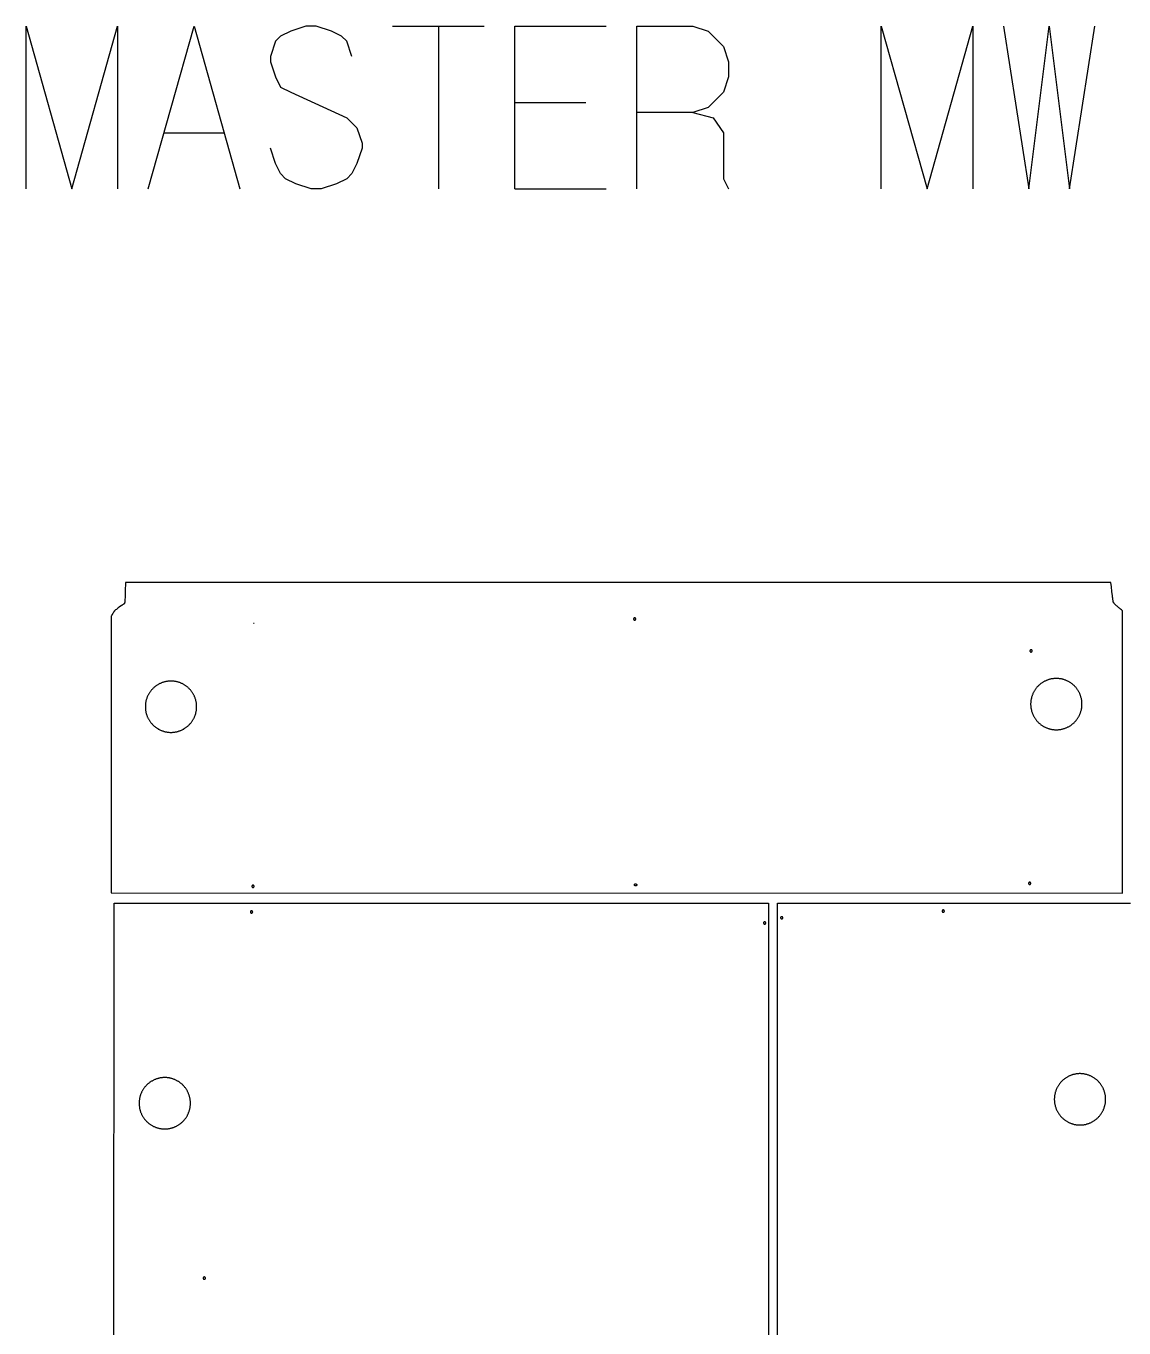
# Model space of a CAD drawing. Extents: x 346 to 6958, y 181 to 6446.
# Drawn here: x 2729 to 4655, y 4162 to 6446 of the extents above; entities that cross this region are included whole.
import ezdxf

# ---------------------------------------------------------------- set-up
doc = ezdxf.new("R2010")
doc.units = 0
doc.layers.add('Default Layer', color=1, linetype='CONTINUOUS')

msp = doc.modelspace()

# ---------------------------------------------------------------- linework, layer by layer
at = {"layer": 'Default Layer'}
for points in [[(2729.4, 6160), (2729.4, 6445.8), (2809.8, 6160), (2890.1, 6445.8), (2890.1, 6160)], [(2943.7, 6160), (3024.1, 6445.8), (3104.5, 6160)], [(3300.9, 6392.2), (3292, 6419), (3283.1, 6427.9), (3265.2, 6436.8), (3238.4, 6445.8), (3220.5, 6445.8), (3193.8, 6436.8), (3175.9, 6427.9), (3167, 6419), (3158, 6392.2), (3158, 6383.2), (3167, 6356.5), (3175.9, 6338.6), (3193.8, 6329.7), (3292, 6285), (3309.8, 6267.2), (3318.8, 6240.4), (3318.8, 6231.4), (3309.8, 6204.6), (3300.9, 6186.8), (3292, 6177.9), (3274.1, 6168.9), (3247.3, 6160), (3229.5, 6160), (3202.7, 6168.9), (3184.8, 6177.9), (3175.9, 6186.8), (3167, 6204.6), (3158, 6231.4)], [(3372.4, 6445.8), (3533.1, 6445.8)], [(3452.7, 6445.8), (3452.7, 6160)], [(3586.7, 6160), (3586.7, 6445.8), (3747.4, 6445.8)], [(3801, 6160), (3801, 6445.8), (3899.2, 6445.8), (3926, 6436.8), (3952.8, 6410), (3961.7, 6383.2), (3961.7, 6356.5), (3952.8, 6329.7), (3926, 6302.9), (3899.2, 6293.9), (3801, 6293.9)], [(4229.6, 6160), (4229.6, 6445.8), (4310, 6160), (4390.3, 6445.8), (4390.3, 6160)], [(4443.9, 6445.8), (4488.6, 6160), (4524.3, 6445.8), (4560, 6160), (4604.6, 6445.8)], [(3586.7, 6311.8), (3711.7, 6311.8)], [(3899.2, 6293.9), (3934.9, 6285), (3952.8, 6258.2), (3952.8, 6177.9), (3961.7, 6160)], [(2970.5, 6258.2), (3077.7, 6258.2)], [(3586.7, 6160), (3747.4, 6160)], [(3128.7, 5398), (3129.6, 5398)], [(2883.7, 4099.2), (2884.1, 4906.9), (3453.4, 4906.9), (4031.7, 4906.9), (4031.7, 4418.3), (4031.7, 3929.7)], [(4047.2, 2467.3), (4047.6, 4907), (4354.8, 4907), (4667.2, 4907)]]:
    msp.add_lwpolyline(points, dxfattribs=at)
for points in [[(2879, 4925.5), (4652.7, 4924.4), (4652.7, 5419.9), (4650.9, 5421.4), (4649.2, 5422.9), (4647.4, 5424.4), (4646.5, 5425.2), (4645.7, 5425.9), (4644.7, 5426.8), (4643.6, 5427.8), (4642.4, 5428.8), (4641.2, 5429.9), (4640, 5431), (4639.5, 5431.6), (4639, 5432.1), (4638.5, 5432.6), (4638.1, 5433.2), (4637.7, 5433.7), (4637.4, 5434.1), (4637.2, 5434.6), (4637, 5435.1), (4636.8, 5435.6), (4636.7, 5436.1), (4636.6, 5436.6), (4636.5, 5437.1), (4636.3, 5438.1), (4636.2, 5439.2), (4636, 5440.2), (4635.9, 5441.3), (4635.8, 5442.3), (4635.5, 5443.9), (4635.2, 5446.5), (4634.3, 5453.6), (4633.4, 5461.9), (4632.4, 5469.6), (2903.9, 5469.6), (2903.8, 5467.2), (2903.7, 5464.7), (2903.5, 5459.1), (2903.4, 5453.3), (2903.2, 5447.7), (2903.2, 5445), (2903.1, 5442.5), (2903, 5440.2), (2902.8, 5438.1), (2902.7, 5436.3), (2902.6, 5434.9), (2902.5, 5434.4), (2902.4, 5433.9), (2902.3, 5433.5), (2902.2, 5433.3), (2902, 5432.9), (2901.7, 5432.5), (2901.4, 5432.2), (2901.1, 5431.9), (2900.8, 5431.7), (2900.4, 5431.4), (2900.1, 5431.1), (2899.7, 5430.9), (2898.9, 5430.5), (2898.1, 5430), (2897.3, 5429.5), (2896.9, 5429.3), (2896.6, 5429), (2892.9, 5426.3), (2891.1, 5424.9), (2889.6, 5423.7), (2888.8, 5423.1), (2888.1, 5422.5), (2886.6, 5421.4), (2885.9, 5420.9), (2885.2, 5420.3), (2884.5, 5419.6), (2884.2, 5419.3), (2883.9, 5418.9), (2883.6, 5418.6), (2883.3, 5418.1), (2883, 5417.7), (2882.7, 5417.2), (2882.1, 5416.1), (2881.5, 5415), (2880.2, 5412.6), (2879.6, 5411.4), (2879, 5410.3), (2879, 4925.5)], [(3799.1, 5405.6), (3799.1, 5405.8), (3799, 5406), (3799, 5406.2), (3798.9, 5406.4), (3798.8, 5406.6), (3798.7, 5406.7), (3798.6, 5406.9), (3798.5, 5407), (3798.3, 5407.1), (3798.2, 5407.3), (3798, 5407.4), (3797.8, 5407.4), (3797.7, 5407.5), (3797.5, 5407.6), (3797.3, 5407.6), (3797.1, 5407.6), (3796.9, 5407.6), (3796.7, 5407.6), (3796.5, 5407.5), (3796.3, 5407.4), (3796.1, 5407.4), (3796, 5407.3), (3795.8, 5407.1), (3795.7, 5407), (3795.5, 5406.9), (3795.4, 5406.7), (3795.3, 5406.6), (3795.2, 5406.4), (3795.2, 5406.2), (3795.1, 5406), (3795.1, 5405.8), (3795.1, 5405.6), (3795.1, 5405.4), (3795.1, 5405.2), (3795.2, 5405), (3795.2, 5404.8), (3795.3, 5404.6), (3795.4, 5404.5), (3795.5, 5404.3), (3795.7, 5404.2), (3795.8, 5404.1), (3796, 5403.9), (3796.1, 5403.8), (3796.3, 5403.8), (3796.5, 5403.7), (3796.7, 5403.6), (3796.9, 5403.6), (3797.1, 5403.6), (3797.3, 5403.6), (3797.5, 5403.6), (3797.7, 5403.7), (3797.8, 5403.8), (3798, 5403.8), (3798.2, 5403.9), (3798.3, 5404.1), (3798.5, 5404.2), (3798.6, 5404.3), (3798.7, 5404.5), (3798.8, 5404.6), (3798.9, 5404.8), (3799, 5405), (3799, 5405.2), (3799.1, 5405.4), (3799.1, 5405.6)], [(4494.5, 5349.6), (4494.5, 5349.8), (4494.5, 5350), (4494.4, 5350.2), (4494.3, 5350.3), (4494.3, 5350.5), (4494.2, 5350.7), (4494, 5350.8), (4493.9, 5351), (4493.8, 5351.1), (4493.6, 5351.2), (4493.5, 5351.3), (4493.3, 5351.4), (4493.1, 5351.5), (4492.9, 5351.5), (4492.7, 5351.6), (4492.5, 5351.6), (4492.3, 5351.6), (4492.1, 5351.5), (4491.9, 5351.5), (4491.7, 5351.4), (4491.6, 5351.3), (4491.4, 5351.2), (4491.2, 5351.1), (4491.1, 5351), (4491, 5350.8), (4490.8, 5350.7), (4490.7, 5350.5), (4490.7, 5350.3), (4490.6, 5350.2), (4490.5, 5350), (4490.5, 5349.8), (4490.5, 5349.6), (4490.5, 5349.4), (4490.5, 5349.2), (4490.6, 5349), (4490.7, 5348.8), (4490.7, 5348.6), (4490.8, 5348.4), (4491, 5348.3), (4491.1, 5348.1), (4491.2, 5348), (4491.4, 5347.9), (4491.6, 5347.8), (4491.7, 5347.7), (4491.9, 5347.7), (4492.1, 5347.6), (4492.3, 5347.6), (4492.5, 5347.6), (4492.7, 5347.6), (4492.9, 5347.6), (4493.1, 5347.7), (4493.3, 5347.7), (4493.5, 5347.8), (4493.6, 5347.9), (4493.8, 5348), (4493.9, 5348.1), (4494, 5348.3), (4494.2, 5348.4), (4494.3, 5348.6), (4494.3, 5348.8), (4494.4, 5349), (4494.5, 5349.2), (4494.5, 5349.4), (4494.5, 5349.6)], [(4581.8, 5256.3), (4581.8, 5257.4), (4581.8, 5258.6), (4581.7, 5259.7), (4581.6, 5260.9), (4581.5, 5262), (4581.3, 5263.1), (4581.1, 5264.2), (4580.9, 5265.3), (4580.7, 5266.4), (4580.4, 5267.5), (4580.1, 5268.6), (4579.8, 5269.7), (4579.5, 5270.7), (4579.1, 5271.7), (4578.7, 5272.8), (4578.3, 5273.8), (4577.8, 5274.8), (4577.4, 5275.8), (4576.9, 5276.8), (4576.4, 5277.7), (4575.9, 5278.7), (4575.3, 5279.6), (4574.7, 5280.5), (4574.1, 5281.4), (4573.5, 5282.3), (4572.9, 5283.2), (4572.2, 5284.1), (4571.5, 5284.9), (4570.8, 5285.7), (4570.1, 5286.5), (4569.4, 5287.3), (4568.6, 5288.1), (4567.9, 5288.8), (4567.1, 5289.6), (4566.3, 5290.3), (4565.4, 5291), (4564.6, 5291.7), (4563.7, 5292.3), (4562.9, 5293), (4562, 5293.6), (4561.1, 5294.2), (4560.2, 5294.8), (4559.2, 5295.3), (4558.3, 5295.8), (4557.3, 5296.3), (4556.3, 5296.8), (4555.3, 5297.3), (4554.3, 5297.7), (4553.3, 5298.1), (4552.3, 5298.5), (4551.3, 5298.9), (4550.2, 5299.2), (4549.1, 5299.6), (4548.1, 5299.9), (4547, 5300.1), (4545.9, 5300.4), (4544.8, 5300.6), (4543.7, 5300.8), (4542.6, 5300.9), (4541.4, 5301), (4540.3, 5301.1), (4539.1, 5301.2), (4538, 5301.3), (4536.8, 5301.3), (4535.7, 5301.3), (4534.5, 5301.2), (4533.4, 5301.1), (4532.2, 5301), (4531.1, 5300.9), (4530, 5300.8), (4528.9, 5300.6), (4527.8, 5300.4), (4526.7, 5300.1), (4525.6, 5299.9), (4524.5, 5299.6), (4523.4, 5299.2), (4522.4, 5298.9), (4521.3, 5298.5), (4520.3, 5298.1), (4519.3, 5297.7), (4518.3, 5297.3), (4517.3, 5296.8), (4516.3, 5296.3), (4515.4, 5295.8), (4514.4, 5295.3), (4513.5, 5294.8), (4512.6, 5294.2), (4511.7, 5293.6), (4510.8, 5293), (4509.9, 5292.3), (4509, 5291.7), (4508.2, 5291), (4507.4, 5290.3), (4506.6, 5289.6), (4505.8, 5288.8), (4505, 5288.1), (4504.2, 5287.3), (4503.5, 5286.5), (4502.8, 5285.7), (4502.1, 5284.9), (4501.4, 5284.1), (4500.8, 5283.2), (4500.1, 5282.3), (4499.5, 5281.4), (4498.9, 5280.5), (4498.3, 5279.6), (4497.8, 5278.7), (4497.3, 5277.7), (4496.7, 5276.8), (4496.3, 5275.8), (4495.8, 5274.8), (4495.4, 5273.8), (4494.9, 5272.8), (4494.6, 5271.7), (4494.2, 5270.7), (4493.8, 5269.7), (4493.5, 5268.6), (4493.2, 5267.5), (4493, 5266.4), (4492.7, 5265.3), (4492.5, 5264.2), (4492.3, 5263.1), (4492.2, 5262), (4492.1, 5260.9), (4492, 5259.7), (4491.9, 5258.6), (4491.8, 5257.4), (4491.8, 5256.3), (4491.8, 5255.1), (4491.9, 5254), (4492, 5252.8), (4492.1, 5251.7), (4492.2, 5250.5), (4492.3, 5249.4), (4492.5, 5248.3), (4492.7, 5247.2), (4493, 5246.1), (4493.2, 5245), (4493.5, 5244), (4493.8, 5242.9), (4494.2, 5241.8), (4494.6, 5240.8), (4494.9, 5239.8), (4495.4, 5238.8), (4495.8, 5237.8), (4496.3, 5236.8), (4496.7, 5235.8), (4497.3, 5234.8), (4497.8, 5233.9), (4498.3, 5232.9), (4498.9, 5232), (4499.5, 5231.1), (4500.1, 5230.2), (4500.8, 5229.3), (4501.4, 5228.5), (4502.1, 5227.6), (4502.8, 5226.8), (4503.5, 5226), (4504.2, 5225.2), (4505, 5224.4), (4505.8, 5223.7), (4506.6, 5223), (4507.4, 5222.2), (4508.2, 5221.5), (4509, 5220.9), (4509.9, 5220.2), (4510.8, 5219.6), (4511.7, 5219), (4512.6, 5218.4), (4513.5, 5217.8), (4514.4, 5217.2), (4515.4, 5216.7), (4516.3, 5216.2), (4517.3, 5215.7), (4518.3, 5215.2), (4519.3, 5214.8), (4520.3, 5214.4), (4521.3, 5214), (4522.4, 5213.6), (4523.4, 5213.3), (4524.5, 5213), (4525.6, 5212.7), (4526.7, 5212.4), (4527.8, 5212.2), (4528.9, 5212), (4530, 5211.8), (4531.1, 5211.6), (4532.2, 5211.5), (4533.4, 5211.4), (4534.5, 5211.3), (4535.7, 5211.3), (4536.8, 5211.3), (4538, 5211.3), (4539.1, 5211.3), (4540.3, 5211.4), (4541.4, 5211.5), (4542.6, 5211.6), (4543.7, 5211.8), (4544.8, 5212), (4545.9, 5212.2), (4547, 5212.4), (4548.1, 5212.7), (4549.1, 5213), (4550.2, 5213.3), (4551.3, 5213.6), (4552.3, 5214), (4553.3, 5214.4), (4554.3, 5214.8), (4555.3, 5215.2), (4556.3, 5215.7), (4557.3, 5216.2), (4558.3, 5216.7), (4559.2, 5217.2), (4560.2, 5217.8), (4561.1, 5218.4), (4562, 5219), (4562.9, 5219.6), (4563.7, 5220.2), (4564.6, 5220.9), (4565.4, 5221.5), (4566.3, 5222.2), (4567.1, 5223), (4567.9, 5223.7), (4568.6, 5224.4), (4569.4, 5225.2), (4570.1, 5226), (4570.8, 5226.8), (4571.5, 5227.6), (4572.2, 5228.5), (4572.9, 5229.3), (4573.5, 5230.2), (4574.1, 5231.1), (4574.7, 5232), (4575.3, 5232.9), (4575.9, 5233.9), (4576.4, 5234.8), (4576.9, 5235.8), (4577.4, 5236.8), (4577.8, 5237.8), (4578.3, 5238.8), (4578.7, 5239.8), (4579.1, 5240.8), (4579.5, 5241.8), (4579.8, 5242.9), (4580.1, 5244), (4580.4, 5245), (4580.7, 5246.1), (4580.9, 5247.2), (4581.1, 5248.3), (4581.3, 5249.4), (4581.5, 5250.5), (4581.6, 5251.7), (4581.7, 5252.8), (4581.8, 5254), (4581.8, 5255.1), (4581.8, 5256.3)], [(3028.7, 5251.7), (3028.7, 5252.8), (3028.6, 5254), (3028.6, 5255.1), (3028.5, 5256.3), (3028.3, 5257.4), (3028.2, 5258.5), (3028, 5259.7), (3027.8, 5260.8), (3027.5, 5261.8), (3027.3, 5262.9), (3027, 5264), (3026.7, 5265.1), (3026.3, 5266.1), (3026, 5267.2), (3025.6, 5268.2), (3025.2, 5269.2), (3024.7, 5270.2), (3024.3, 5271.2), (3023.8, 5272.2), (3023.3, 5273.1), (3022.7, 5274.1), (3022.2, 5275), (3021.6, 5275.9), (3021, 5276.8), (3020.4, 5277.7), (3019.7, 5278.6), (3019.1, 5279.5), (3018.4, 5280.3), (3017.7, 5281.1), (3017, 5281.9), (3016.3, 5282.7), (3015.5, 5283.5), (3014.7, 5284.3), (3013.9, 5285), (3013.1, 5285.7), (3012.3, 5286.4), (3011.5, 5287.1), (3010.6, 5287.7), (3009.7, 5288.4), (3008.8, 5289), (3007.9, 5289.6), (3007, 5290.2), (3006.1, 5290.7), (3005.1, 5291.3), (3004.2, 5291.8), (3003.2, 5292.2), (3002.2, 5292.7), (3001.2, 5293.2), (3000.2, 5293.6), (2999.2, 5294), (2998.1, 5294.3), (2997.1, 5294.7), (2996, 5295), (2994.9, 5295.3), (2993.9, 5295.5), (2992.8, 5295.8), (2991.7, 5296), (2990.5, 5296.2), (2989.4, 5296.3), (2988.3, 5296.5), (2987.2, 5296.6), (2986, 5296.6), (2984.9, 5296.7), (2983.7, 5296.7), (2982.5, 5296.7), (2981.4, 5296.6), (2980.2, 5296.6), (2979.1, 5296.5), (2978, 5296.3), (2976.8, 5296.2), (2975.7, 5296), (2974.6, 5295.8), (2973.5, 5295.5), (2972.4, 5295.3), (2971.4, 5295), (2970.3, 5294.7), (2969.3, 5294.3), (2968.2, 5294), (2967.2, 5293.6), (2966.2, 5293.2), (2965.2, 5292.7), (2964.2, 5292.2), (2963.2, 5291.8), (2962.2, 5291.3), (2961.3, 5290.7), (2960.4, 5290.2), (2959.4, 5289.6), (2958.5, 5289), (2957.6, 5288.4), (2956.8, 5287.7), (2955.9, 5287.1), (2955.1, 5286.4), (2954.2, 5285.7), (2953.4, 5285), (2952.6, 5284.3), (2951.9, 5283.5), (2951.1, 5282.7), (2950.4, 5281.9), (2949.7, 5281.1), (2949, 5280.3), (2948.3, 5279.5), (2947.6, 5278.6), (2947, 5277.7), (2946.4, 5276.8), (2945.8, 5275.9), (2945.2, 5275), (2944.7, 5274.1), (2944.1, 5273.1), (2943.6, 5272.2), (2943.1, 5271.2), (2942.7, 5270.2), (2942.2, 5269.2), (2941.8, 5268.2), (2941.4, 5267.2), (2941.1, 5266.1), (2940.7, 5265.1), (2940.4, 5264), (2940.1, 5262.9), (2939.8, 5261.8), (2939.6, 5260.8), (2939.4, 5259.7), (2939.2, 5258.5), (2939.1, 5257.4), (2938.9, 5256.3), (2938.8, 5255.1), (2938.7, 5254), (2938.7, 5252.8), (2938.7, 5251.7), (2938.7, 5250.5), (2938.7, 5249.4), (2938.8, 5248.2), (2938.9, 5247.1), (2939.1, 5246), (2939.2, 5244.8), (2939.4, 5243.7), (2939.6, 5242.6), (2939.8, 5241.5), (2940.1, 5240.4), (2940.4, 5239.4), (2940.7, 5238.3), (2941.1, 5237.3), (2941.4, 5236.2), (2941.8, 5235.2), (2942.2, 5234.2), (2942.7, 5233.2), (2943.1, 5232.2), (2943.6, 5231.2), (2944.1, 5230.2), (2944.7, 5229.3), (2945.2, 5228.4), (2945.8, 5227.4), (2946.4, 5226.5), (2947, 5225.6), (2947.6, 5224.8), (2948.3, 5223.9), (2949, 5223.1), (2949.7, 5222.2), (2950.4, 5221.4), (2951.1, 5220.6), (2951.9, 5219.9), (2952.6, 5219.1), (2953.4, 5218.4), (2954.2, 5217.7), (2955.1, 5217), (2955.9, 5216.3), (2956.8, 5215.6), (2957.6, 5215), (2958.5, 5214.4), (2959.4, 5213.8), (2960.4, 5213.2), (2961.3, 5212.6), (2962.2, 5212.1), (2963.2, 5211.6), (2964.2, 5211.1), (2965.2, 5210.7), (2966.2, 5210.2), (2967.2, 5209.8), (2968.2, 5209.4), (2969.3, 5209.1), (2970.3, 5208.7), (2971.4, 5208.4), (2972.4, 5208.1), (2973.5, 5207.8), (2974.6, 5207.6), (2975.7, 5207.4), (2976.8, 5207.2), (2978, 5207), (2979.1, 5206.9), (2980.2, 5206.8), (2981.4, 5206.7), (2982.5, 5206.7), (2983.7, 5206.7), (2984.9, 5206.7), (2986, 5206.7), (2987.2, 5206.8), (2988.3, 5206.9), (2989.4, 5207), (2990.5, 5207.2), (2991.7, 5207.4), (2992.8, 5207.6), (2993.9, 5207.8), (2994.9, 5208.1), (2996, 5208.4), (2997.1, 5208.7), (2998.1, 5209.1), (2999.2, 5209.4), (3000.2, 5209.8), (3001.2, 5210.2), (3002.2, 5210.7), (3003.2, 5211.1), (3004.2, 5211.6), (3005.1, 5212.1), (3006.1, 5212.6), (3007, 5213.2), (3007.9, 5213.8), (3008.8, 5214.4), (3009.7, 5215), (3010.6, 5215.6), (3011.5, 5216.3), (3012.3, 5217), (3013.1, 5217.7), (3013.9, 5218.4), (3014.7, 5219.1), (3015.5, 5219.9), (3016.3, 5220.6), (3017, 5221.4), (3017.7, 5222.2), (3018.4, 5223.1), (3019.1, 5223.9), (3019.7, 5224.8), (3020.4, 5225.6), (3021, 5226.5), (3021.6, 5227.4), (3022.2, 5228.4), (3022.7, 5229.3), (3023.3, 5230.2), (3023.8, 5231.2), (3024.3, 5232.2), (3024.7, 5233.2), (3025.2, 5234.2), (3025.6, 5235.2), (3026, 5236.2), (3026.3, 5237.3), (3026.7, 5238.3), (3027, 5239.4), (3027.3, 5240.4), (3027.5, 5241.5), (3027.8, 5242.6), (3028, 5243.7), (3028.2, 5244.8), (3028.3, 5246), (3028.5, 5247.1), (3028.6, 5248.2), (3028.6, 5249.4), (3028.7, 5250.5), (3028.7, 5251.7)], [(3129.5, 4936.6), (3129.5, 4936.8), (3129.5, 4937), (3129.4, 4937.2), (3129.4, 4937.4), (3129.3, 4937.6), (3129.2, 4937.7), (3129.1, 4937.9), (3128.9, 4938), (3128.8, 4938.2), (3128.6, 4938.3), (3128.5, 4938.4), (3128.3, 4938.5), (3128.1, 4938.5), (3127.9, 4938.6), (3127.7, 4938.6), (3127.5, 4938.6), (3127.3, 4938.6), (3127.1, 4938.6), (3126.9, 4938.5), (3126.7, 4938.5), (3126.6, 4938.4), (3126.4, 4938.3), (3126.2, 4938.2), (3126.1, 4938), (3126, 4937.9), (3125.9, 4937.7), (3125.8, 4937.6), (3125.7, 4937.4), (3125.6, 4937.2), (3125.6, 4937), (3125.5, 4936.8), (3125.5, 4936.6), (3125.5, 4936.4), (3125.6, 4936.2), (3125.6, 4936), (3125.7, 4935.9), (3125.8, 4935.7), (3125.9, 4935.5), (3126, 4935.4), (3126.1, 4935.2), (3126.2, 4935.1), (3126.4, 4935), (3126.6, 4934.9), (3126.7, 4934.8), (3126.9, 4934.7), (3127.1, 4934.7), (3127.3, 4934.6), (3127.5, 4934.6), (3127.7, 4934.6), (3127.9, 4934.7), (3128.1, 4934.7), (3128.3, 4934.8), (3128.5, 4934.9), (3128.6, 4935), (3128.8, 4935.1), (3128.9, 4935.2), (3129.1, 4935.4), (3129.2, 4935.5), (3129.3, 4935.7), (3129.4, 4935.9), (3129.4, 4936), (3129.5, 4936.2), (3129.5, 4936.4), (3129.5, 4936.6)], [(3798.7, 4937.2), (3798.5, 4937.2), (3798.3, 4937.2), (3798.1, 4937.2), (3797.9, 4937.3), (3797.7, 4937.4), (3797.6, 4937.5), (3797.4, 4937.6), (3797.3, 4937.7), (3797.2, 4937.9), (3797, 4938), (3796.9, 4938.2), (3796.9, 4938.4), (3796.8, 4938.6), (3796.7, 4938.8), (3796.7, 4939), (3796.7, 4939.2), (3796.7, 4939.4), (3796.7, 4939.6), (3796.8, 4939.8), (3796.9, 4939.9), (3796.9, 4940.1), (3797, 4940.3), (3797.2, 4940.4), (3797.3, 4940.6), (3797.4, 4940.7), (3797.6, 4940.8), (3797.7, 4940.9), (3797.9, 4941), (3798.1, 4941.1), (3798.3, 4941.1), (3798.5, 4941.1), (3798.7, 4941.2), (3798.9, 4941.1), (3799.1, 4941.1), (3799.3, 4941.1), (3799.5, 4941), (3799.7, 4940.9), (3799.8, 4940.8), (3800, 4940.7), (3800.1, 4940.6), (3800.2, 4940.4), (3800.4, 4940.3), (3800.5, 4940.1), (3800.5, 4939.9), (3800.6, 4939.8), (3800.7, 4939.6), (3800.7, 4939.4), (3800.7, 4939.2), (3800.7, 4939), (3800.7, 4938.8), (3800.6, 4938.6), (3800.5, 4938.4), (3800.5, 4938.2), (3800.4, 4938), (3800.2, 4937.9), (3800.1, 4937.7), (3800, 4937.6), (3799.8, 4937.5), (3799.7, 4937.4), (3799.5, 4937.3), (3799.3, 4937.2), (3799.1, 4937.2), (3798.9, 4937.2), (3798.7, 4937.2)], [(4492.2, 4941.9), (4492.1, 4942.1), (4492.1, 4942.3), (4492.1, 4942.5), (4492, 4942.7), (4491.9, 4942.9), (4491.8, 4943), (4491.7, 4943.2), (4491.6, 4943.3), (4491.4, 4943.5), (4491.3, 4943.6), (4491.1, 4943.7), (4490.9, 4943.8), (4490.7, 4943.8), (4490.6, 4943.9), (4490.4, 4943.9), (4490.2, 4943.9), (4489.9, 4943.9), (4489.7, 4943.9), (4489.6, 4943.8), (4489.4, 4943.8), (4489.2, 4943.7), (4489, 4943.6), (4488.9, 4943.5), (4488.7, 4943.3), (4488.6, 4943.2), (4488.5, 4943), (4488.4, 4942.9), (4488.3, 4942.7), (4488.2, 4942.5), (4488.2, 4942.3), (4488.2, 4942.1), (4488.2, 4941.9), (4488.2, 4941.7), (4488.2, 4941.5), (4488.2, 4941.3), (4488.3, 4941.1), (4488.4, 4941), (4488.5, 4940.8), (4488.6, 4940.7), (4488.7, 4940.5), (4488.9, 4940.4), (4489, 4940.3), (4489.2, 4940.2), (4489.4, 4940.1), (4489.6, 4940), (4489.7, 4940), (4489.9, 4939.9), (4490.2, 4939.9), (4490.4, 4939.9), (4490.6, 4940), (4490.7, 4940), (4490.9, 4940.1), (4491.1, 4940.2), (4491.3, 4940.3), (4491.4, 4940.4), (4491.6, 4940.5), (4491.7, 4940.7), (4491.8, 4940.8), (4491.9, 4941), (4492, 4941.1), (4492.1, 4941.3), (4492.1, 4941.5), (4492.1, 4941.7), (4492.2, 4941.9)], [(3125, 4889.7), (3125.2, 4889.7), (3125.4, 4889.8), (3125.6, 4889.8), (3125.8, 4889.9), (3125.9, 4890), (3126.1, 4890.1), (3126.3, 4890.2), (3126.4, 4890.3), (3126.5, 4890.4), (3126.6, 4890.6), (3126.7, 4890.8), (3126.8, 4890.9), (3126.9, 4891.1), (3126.9, 4891.3), (3127, 4891.5), (3127, 4891.7), (3127, 4891.9), (3126.9, 4892.1), (3126.9, 4892.3), (3126.8, 4892.5), (3126.7, 4892.7), (3126.6, 4892.8), (3126.5, 4893), (3126.4, 4893.1), (3126.3, 4893.3), (3126.1, 4893.4), (3125.9, 4893.5), (3125.8, 4893.6), (3125.6, 4893.6), (3125.4, 4893.7), (3125.2, 4893.7), (3125, 4893.7), (3124.8, 4893.7), (3124.6, 4893.7), (3124.4, 4893.6), (3124.2, 4893.6), (3124, 4893.5), (3123.9, 4893.4), (3123.7, 4893.3), (3123.6, 4893.1), (3123.4, 4893), (3123.3, 4892.8), (3123.2, 4892.7), (3123.1, 4892.5), (3123.1, 4892.3), (3123, 4892.1), (3123, 4891.9), (3123, 4891.7), (3123, 4891.5), (3123, 4891.3), (3123.1, 4891.1), (3123.1, 4890.9), (3123.2, 4890.8), (3123.3, 4890.6), (3123.4, 4890.4), (3123.6, 4890.3), (3123.7, 4890.2), (3123.9, 4890.1), (3124, 4890), (3124.2, 4889.9), (3124.4, 4889.8), (3124.6, 4889.8), (3124.8, 4889.7), (3125, 4889.7)], [(4338.5, 4891.1), (4338.7, 4891.2), (4338.9, 4891.2), (4339.1, 4891.2), (4339.3, 4891.3), (4339.4, 4891.4), (4339.6, 4891.5), (4339.7, 4891.6), (4339.9, 4891.7), (4340, 4891.9), (4340.1, 4892), (4340.2, 4892.2), (4340.3, 4892.4), (4340.4, 4892.6), (4340.4, 4892.7), (4340.5, 4892.9), (4340.5, 4893.1), (4340.5, 4893.4), (4340.4, 4893.6), (4340.4, 4893.7), (4340.3, 4893.9), (4340.2, 4894.1), (4340.1, 4894.3), (4340, 4894.4), (4339.9, 4894.6), (4339.7, 4894.7), (4339.6, 4894.8), (4339.4, 4894.9), (4339.3, 4895), (4339.1, 4895.1), (4338.9, 4895.1), (4338.7, 4895.1), (4338.5, 4895.1), (4338.3, 4895.1), (4338.1, 4895.1), (4337.9, 4895.1), (4337.7, 4895), (4337.5, 4894.9), (4337.4, 4894.8), (4337.2, 4894.7), (4337.1, 4894.6), (4336.9, 4894.4), (4336.8, 4894.3), (4336.7, 4894.1), (4336.6, 4893.9), (4336.6, 4893.7), (4336.5, 4893.6), (4336.5, 4893.4), (4336.5, 4893.1), (4336.5, 4892.9), (4336.5, 4892.7), (4336.6, 4892.6), (4336.6, 4892.4), (4336.7, 4892.2), (4336.8, 4892), (4336.9, 4891.9), (4337.1, 4891.7), (4337.2, 4891.6), (4337.4, 4891.5), (4337.5, 4891.4), (4337.7, 4891.3), (4337.9, 4891.2), (4338.1, 4891.2), (4338.3, 4891.2), (4338.5, 4891.1)], [(4025.2, 4870.3), (4025.4, 4870.4), (4025.6, 4870.4), (4025.8, 4870.4), (4026, 4870.5), (4026.1, 4870.6), (4026.3, 4870.7), (4026.5, 4870.8), (4026.6, 4870.9), (4026.7, 4871.1), (4026.8, 4871.2), (4026.9, 4871.4), (4027, 4871.6), (4027.1, 4871.8), (4027.1, 4871.9), (4027.2, 4872.1), (4027.2, 4872.3), (4027.2, 4872.6), (4027.1, 4872.8), (4027.1, 4872.9), (4027, 4873.1), (4026.9, 4873.3), (4026.8, 4873.5), (4026.7, 4873.6), (4026.6, 4873.8), (4026.5, 4873.9), (4026.3, 4874), (4026.1, 4874.1), (4026, 4874.2), (4025.8, 4874.3), (4025.6, 4874.3), (4025.4, 4874.3), (4025.2, 4874.3), (4025, 4874.3), (4024.8, 4874.3), (4024.6, 4874.3), (4024.4, 4874.2), (4024.2, 4874.1), (4024.1, 4874), (4023.9, 4873.9), (4023.8, 4873.8), (4023.6, 4873.6), (4023.5, 4873.5), (4023.4, 4873.3), (4023.3, 4873.1), (4023.3, 4872.9), (4023.2, 4872.8), (4023.2, 4872.6), (4023.2, 4872.3), (4023.2, 4872.1), (4023.2, 4871.9), (4023.3, 4871.8), (4023.3, 4871.6), (4023.4, 4871.4), (4023.5, 4871.2), (4023.6, 4871.1), (4023.8, 4870.9), (4023.9, 4870.8), (4024.1, 4870.7), (4024.2, 4870.6), (4024.4, 4870.5), (4024.6, 4870.4), (4024.8, 4870.4), (4025, 4870.4), (4025.2, 4870.3)], [(4055.1, 4879.4), (4055.3, 4879.4), (4055.5, 4879.4), (4055.7, 4879.5), (4055.9, 4879.6), (4056, 4879.6), (4056.2, 4879.7), (4056.4, 4879.9), (4056.5, 4880), (4056.6, 4880.1), (4056.7, 4880.3), (4056.8, 4880.5), (4056.9, 4880.6), (4057, 4880.8), (4057, 4881), (4057.1, 4881.2), (4057.1, 4881.4), (4057.1, 4881.6), (4057, 4881.8), (4057, 4882), (4056.9, 4882.2), (4056.8, 4882.4), (4056.7, 4882.5), (4056.6, 4882.7), (4056.5, 4882.8), (4056.4, 4882.9), (4056.2, 4883.1), (4056, 4883.2), (4055.9, 4883.2), (4055.7, 4883.3), (4055.5, 4883.4), (4055.3, 4883.4), (4055.1, 4883.4), (4054.9, 4883.4), (4054.7, 4883.4), (4054.5, 4883.3), (4054.3, 4883.2), (4054.1, 4883.2), (4054, 4883.1), (4053.8, 4882.9), (4053.7, 4882.8), (4053.5, 4882.7), (4053.4, 4882.5), (4053.3, 4882.4), (4053.2, 4882.2), (4053.2, 4882), (4053.1, 4881.8), (4053.1, 4881.6), (4053.1, 4881.4), (4053.1, 4881.2), (4053.1, 4881), (4053.2, 4880.8), (4053.2, 4880.6), (4053.3, 4880.5), (4053.4, 4880.3), (4053.5, 4880.1), (4053.7, 4880), (4053.8, 4879.9), (4054, 4879.7), (4054.1, 4879.6), (4054.3, 4879.6), (4054.5, 4879.5), (4054.7, 4879.4), (4054.9, 4879.4), (4055.1, 4879.4)], [(2972.8, 4511.1), (2974, 4511.1), (2975.1, 4511.1), (2976.3, 4511.2), (2977.4, 4511.3), (2978.5, 4511.4), (2979.7, 4511.6), (2980.8, 4511.8), (2981.9, 4512), (2983, 4512.2), (2984, 4512.5), (2985.1, 4512.8), (2986.2, 4513.1), (2987.2, 4513.5), (2988.3, 4513.8), (2989.3, 4514.2), (2990.3, 4514.6), (2991.3, 4515.1), (2992.3, 4515.5), (2993.3, 4516), (2994.2, 4516.5), (2995.2, 4517), (2996.1, 4517.6), (2997.1, 4518.2), (2998, 4518.8), (2998.8, 4519.4), (2999.7, 4520), (3000.6, 4520.7), (3001.4, 4521.4), (3002.2, 4522.1), (3003.1, 4522.8), (3003.8, 4523.5), (3004.6, 4524.3), (3005.4, 4525), (3006.1, 4525.8), (3006.8, 4526.6), (3007.5, 4527.5), (3008.2, 4528.3), (3008.9, 4529.2), (3009.5, 4530), (3010.1, 4530.9), (3010.7, 4531.8), (3011.3, 4532.8), (3011.8, 4533.7), (3012.4, 4534.6), (3012.9, 4535.6), (3013.4, 4536.6), (3013.8, 4537.6), (3014.3, 4538.6), (3014.7, 4539.6), (3015.1, 4540.6), (3015.4, 4541.7), (3015.8, 4542.7), (3016.1, 4543.8), (3016.4, 4544.8), (3016.6, 4545.9), (3016.9, 4547), (3017.1, 4548.1), (3017.3, 4549.2), (3017.4, 4550.4), (3017.6, 4551.5), (3017.7, 4552.6), (3017.7, 4553.8), (3017.8, 4554.9), (3017.8, 4556.1), (3017.8, 4557.2), (3017.7, 4558.4), (3017.7, 4559.5), (3017.6, 4560.7), (3017.4, 4561.8), (3017.3, 4562.9), (3017.1, 4564.1), (3016.9, 4565.2), (3016.6, 4566.3), (3016.4, 4567.3), (3016.1, 4568.4), (3015.8, 4569.5), (3015.4, 4570.5), (3015.1, 4571.6), (3014.7, 4572.6), (3014.3, 4573.6), (3013.8, 4574.6), (3013.4, 4575.6), (3012.9, 4576.6), (3012.4, 4577.5), (3011.8, 4578.5), (3011.3, 4579.4), (3010.7, 4580.3), (3010.1, 4581.2), (3009.5, 4582.1), (3008.9, 4583), (3008.2, 4583.9), (3007.5, 4584.7), (3006.8, 4585.5), (3006.1, 4586.3), (3005.4, 4587.1), (3004.6, 4587.9), (3003.8, 4588.7), (3003.1, 4589.4), (3002.2, 4590.1), (3001.4, 4590.8), (3000.6, 4591.5), (2999.7, 4592.1), (2998.8, 4592.8), (2998, 4593.4), (2997.1, 4594), (2996.1, 4594.6), (2995.2, 4595.1), (2994.2, 4595.7), (2993.3, 4596.2), (2992.3, 4596.7), (2991.3, 4597.1), (2990.3, 4597.6), (2989.3, 4598), (2988.3, 4598.4), (2987.2, 4598.7), (2986.2, 4599.1), (2985.1, 4599.4), (2984, 4599.7), (2983, 4599.9), (2981.9, 4600.2), (2980.8, 4600.4), (2979.7, 4600.6), (2978.5, 4600.7), (2977.4, 4600.9), (2976.3, 4601), (2975.1, 4601), (2974, 4601.1), (2972.8, 4601.1), (2971.6, 4601.1), (2970.5, 4601), (2969.3, 4601), (2968.2, 4600.9), (2967.1, 4600.7), (2965.9, 4600.6), (2964.8, 4600.4), (2963.7, 4600.2), (2962.6, 4599.9), (2961.6, 4599.7), (2960.5, 4599.4), (2959.4, 4599.1), (2958.4, 4598.7), (2957.3, 4598.4), (2956.3, 4598), (2955.3, 4597.6), (2954.3, 4597.1), (2953.3, 4596.7), (2952.3, 4596.2), (2951.3, 4595.7), (2950.4, 4595.1), (2949.5, 4594.6), (2948.5, 4594), (2947.6, 4593.4), (2946.7, 4592.8), (2945.9, 4592.1), (2945, 4591.5), (2944.2, 4590.8), (2943.3, 4590.1), (2942.5, 4589.4), (2941.8, 4588.7), (2941, 4587.9), (2940.2, 4587.1), (2939.5, 4586.3), (2938.8, 4585.5), (2938.1, 4584.7), (2937.4, 4583.9), (2936.7, 4583), (2936.1, 4582.1), (2935.5, 4581.2), (2934.9, 4580.3), (2934.3, 4579.4), (2933.8, 4578.5), (2933.2, 4577.5), (2932.7, 4576.6), (2932.2, 4575.6), (2931.8, 4574.6), (2931.3, 4573.6), (2930.9, 4572.6), (2930.5, 4571.6), (2930.2, 4570.5), (2929.8, 4569.5), (2929.5, 4568.4), (2929.2, 4567.3), (2928.9, 4566.3), (2928.7, 4565.2), (2928.5, 4564.1), (2928.3, 4562.9), (2928.2, 4561.8), (2928, 4560.7), (2927.9, 4559.5), (2927.9, 4558.4), (2927.8, 4557.2), (2927.8, 4556.1), (2927.8, 4554.9), (2927.9, 4553.8), (2927.9, 4552.6), (2928, 4551.5), (2928.2, 4550.4), (2928.3, 4549.2), (2928.5, 4548.1), (2928.7, 4547), (2928.9, 4545.9), (2929.2, 4544.8), (2929.5, 4543.8), (2929.8, 4542.7), (2930.2, 4541.7), (2930.5, 4540.6), (2930.9, 4539.6), (2931.3, 4538.6), (2931.8, 4537.6), (2932.2, 4536.6), (2932.7, 4535.6), (2933.2, 4534.6), (2933.8, 4533.7), (2934.3, 4532.8), (2934.9, 4531.8), (2935.5, 4530.9), (2936.1, 4530), (2936.7, 4529.2), (2937.4, 4528.3), (2938.1, 4527.5), (2938.8, 4526.6), (2939.5, 4525.8), (2940.2, 4525), (2941, 4524.3), (2941.8, 4523.5), (2942.5, 4522.8), (2943.3, 4522.1), (2944.2, 4521.4), (2945, 4520.7), (2945.9, 4520), (2946.7, 4519.4), (2947.6, 4518.8), (2948.5, 4518.2), (2949.5, 4517.6), (2950.4, 4517), (2951.3, 4516.5), (2952.3, 4516), (2953.3, 4515.5), (2954.3, 4515.1), (2955.3, 4514.6), (2956.3, 4514.2), (2957.3, 4513.8), (2958.4, 4513.5), (2959.4, 4513.1), (2960.5, 4512.8), (2961.6, 4512.5), (2962.6, 4512.2), (2963.7, 4512), (2964.8, 4511.8), (2965.9, 4511.6), (2967.1, 4511.4), (2968.2, 4511.3), (2969.3, 4511.2), (2970.5, 4511.1), (2971.6, 4511.1), (2972.8, 4511.1)], [(4578.3, 4518), (4579.5, 4518), (4580.6, 4518), (4581.8, 4518.1), (4582.9, 4518.2), (4584, 4518.3), (4585.2, 4518.5), (4586.3, 4518.7), (4587.4, 4518.9), (4588.5, 4519.1), (4589.6, 4519.4), (4590.6, 4519.7), (4591.7, 4520), (4592.7, 4520.3), (4593.8, 4520.7), (4594.8, 4521.1), (4595.8, 4521.5), (4596.8, 4521.9), (4597.8, 4522.4), (4598.8, 4522.9), (4599.8, 4523.4), (4600.7, 4523.9), (4601.6, 4524.5), (4602.6, 4525.1), (4603.5, 4525.7), (4604.4, 4526.3), (4605.2, 4526.9), (4606.1, 4527.6), (4606.9, 4528.3), (4607.8, 4528.9), (4608.6, 4529.7), (4609.4, 4530.4), (4610.1, 4531.2), (4610.9, 4531.9), (4611.6, 4532.7), (4612.3, 4533.5), (4613, 4534.4), (4613.7, 4535.2), (4614.4, 4536.1), (4615, 4536.9), (4615.6, 4537.8), (4616.2, 4538.7), (4616.8, 4539.6), (4617.3, 4540.6), (4617.9, 4541.5), (4618.4, 4542.5), (4618.9, 4543.5), (4619.3, 4544.5), (4619.8, 4545.5), (4620.2, 4546.5), (4620.6, 4547.5), (4620.9, 4548.5), (4621.3, 4549.6), (4621.6, 4550.7), (4621.9, 4551.7), (4622.2, 4552.8), (4622.4, 4553.9), (4622.6, 4555), (4622.8, 4556.1), (4622.9, 4557.2), (4623.1, 4558.4), (4623.2, 4559.5), (4623.3, 4560.7), (4623.3, 4561.8), (4623.3, 4563), (4623.3, 4564.1), (4623.3, 4565.3), (4623.2, 4566.4), (4623.1, 4567.6), (4622.9, 4568.7), (4622.8, 4569.8), (4622.6, 4570.9), (4622.4, 4572), (4622.2, 4573.1), (4621.9, 4574.2), (4621.6, 4575.3), (4621.3, 4576.4), (4620.9, 4577.4), (4620.6, 4578.4), (4620.2, 4579.5), (4619.8, 4580.5), (4619.3, 4581.5), (4618.9, 4582.5), (4618.4, 4583.5), (4617.9, 4584.4), (4617.3, 4585.4), (4616.8, 4586.3), (4616.2, 4587.2), (4615.6, 4588.1), (4615, 4589), (4614.4, 4589.9), (4613.7, 4590.8), (4613, 4591.6), (4612.3, 4592.4), (4611.6, 4593.2), (4610.9, 4594), (4610.1, 4594.8), (4609.4, 4595.5), (4608.6, 4596.3), (4607.8, 4597), (4606.9, 4597.7), (4606.1, 4598.4), (4605.2, 4599), (4604.4, 4599.7), (4603.5, 4600.3), (4602.6, 4600.9), (4601.6, 4601.5), (4600.7, 4602), (4599.8, 4602.5), (4598.8, 4603.1), (4597.8, 4603.5), (4596.8, 4604), (4595.8, 4604.4), (4594.8, 4604.9), (4593.8, 4605.2), (4592.7, 4605.6), (4591.7, 4606), (4590.6, 4606.3), (4589.6, 4606.6), (4588.5, 4606.8), (4587.4, 4607.1), (4586.3, 4607.3), (4585.2, 4607.5), (4584, 4607.6), (4582.9, 4607.7), (4581.8, 4607.8), (4580.6, 4607.9), (4579.5, 4608), (4578.3, 4608), (4577.1, 4608), (4576, 4607.9), (4574.8, 4607.8), (4573.7, 4607.7), (4572.6, 4607.6), (4571.5, 4607.5), (4570.3, 4607.3), (4569.2, 4607.1), (4568.1, 4606.8), (4567.1, 4606.6), (4566, 4606.3), (4564.9, 4606), (4563.9, 4605.6), (4562.8, 4605.2), (4561.8, 4604.9), (4560.8, 4604.4), (4559.8, 4604), (4558.8, 4603.5), (4557.8, 4603.1), (4556.9, 4602.5), (4555.9, 4602), (4555, 4601.5), (4554.1, 4600.9), (4553.1, 4600.3), (4552.3, 4599.7), (4551.4, 4599), (4550.5, 4598.4), (4549.7, 4597.7), (4548.9, 4597), (4548.1, 4596.3), (4547.3, 4595.5), (4546.5, 4594.8), (4545.7, 4594), (4545, 4593.2), (4544.3, 4592.4), (4543.6, 4591.6), (4542.9, 4590.8), (4542.2, 4589.9), (4541.6, 4589), (4541, 4588.1), (4540.4, 4587.2), (4539.8, 4586.3), (4539.3, 4585.4), (4538.7, 4584.4), (4538.2, 4583.5), (4537.7, 4582.5), (4537.3, 4581.5), (4536.8, 4580.5), (4536.4, 4579.5), (4536, 4578.4), (4535.7, 4577.4), (4535.3, 4576.4), (4535, 4575.3), (4534.7, 4574.2), (4534.5, 4573.1), (4534.2, 4572), (4534, 4570.9), (4533.8, 4569.8), (4533.7, 4568.7), (4533.5, 4567.6), (4533.4, 4566.4), (4533.4, 4565.3), (4533.3, 4564.1), (4533.3, 4563), (4533.3, 4561.8), (4533.4, 4560.7), (4533.4, 4559.5), (4533.5, 4558.4), (4533.7, 4557.2), (4533.8, 4556.1), (4534, 4555), (4534.2, 4553.9), (4534.5, 4552.8), (4534.7, 4551.7), (4535, 4550.7), (4535.3, 4549.6), (4535.7, 4548.5), (4536, 4547.5), (4536.4, 4546.5), (4536.8, 4545.5), (4537.3, 4544.5), (4537.7, 4543.5), (4538.2, 4542.5), (4538.7, 4541.5), (4539.3, 4540.6), (4539.8, 4539.6), (4540.4, 4538.7), (4541, 4537.8), (4541.6, 4536.9), (4542.2, 4536.1), (4542.9, 4535.2), (4543.6, 4534.4), (4544.3, 4533.5), (4545, 4532.7), (4545.7, 4531.9), (4546.5, 4531.2), (4547.3, 4530.4), (4548.1, 4529.7), (4548.9, 4528.9), (4549.7, 4528.3), (4550.5, 4527.6), (4551.4, 4526.9), (4552.3, 4526.3), (4553.1, 4525.7), (4554.1, 4525.1), (4555, 4524.5), (4555.9, 4523.9), (4556.9, 4523.4), (4557.8, 4522.9), (4558.8, 4522.4), (4559.8, 4521.9), (4560.8, 4521.5), (4561.8, 4521.1), (4562.8, 4520.7), (4563.9, 4520.3), (4564.9, 4520), (4566, 4519.7), (4567.1, 4519.4), (4568.1, 4519.1), (4569.2, 4518.9), (4570.3, 4518.7), (4571.5, 4518.5), (4572.6, 4518.3), (4573.7, 4518.2), (4574.8, 4518.1), (4576, 4518), (4577.1, 4518), (4578.3, 4518)], [(3042.1, 4247.3), (3042.3, 4247.3), (3042.5, 4247.3), (3042.7, 4247.4), (3042.9, 4247.4), (3043.1, 4247.5), (3043.2, 4247.6), (3043.4, 4247.7), (3043.5, 4247.9), (3043.7, 4248), (3043.8, 4248.1), (3043.9, 4248.3), (3044, 4248.5), (3044, 4248.7), (3044.1, 4248.9), (3044.1, 4249.1), (3044.1, 4249.3), (3044.1, 4249.5), (3044.1, 4249.7), (3044, 4249.9), (3044, 4250), (3043.9, 4250.2), (3043.8, 4250.4), (3043.7, 4250.5), (3043.5, 4250.7), (3043.4, 4250.8), (3043.2, 4250.9), (3043.1, 4251), (3042.9, 4251.1), (3042.7, 4251.2), (3042.5, 4251.2), (3042.3, 4251.3), (3042.1, 4251.3), (3041.9, 4251.3), (3041.7, 4251.2), (3041.5, 4251.2), (3041.3, 4251.1), (3041.2, 4251), (3041, 4250.9), (3040.8, 4250.8), (3040.7, 4250.7), (3040.6, 4250.5), (3040.5, 4250.4), (3040.4, 4250.2), (3040.3, 4250), (3040.2, 4249.9), (3040.2, 4249.7), (3040.1, 4249.5), (3040.1, 4249.3), (3040.1, 4249.1), (3040.2, 4248.9), (3040.2, 4248.7), (3040.3, 4248.5), (3040.4, 4248.3), (3040.5, 4248.1), (3040.6, 4248), (3040.7, 4247.9), (3040.8, 4247.7), (3041, 4247.6), (3041.2, 4247.5), (3041.3, 4247.4), (3041.5, 4247.4), (3041.7, 4247.3), (3041.9, 4247.3), (3042.1, 4247.3)]]:
    msp.add_lwpolyline(points, close=True, dxfattribs=at)

doc.saveas('drawing.dxf')
